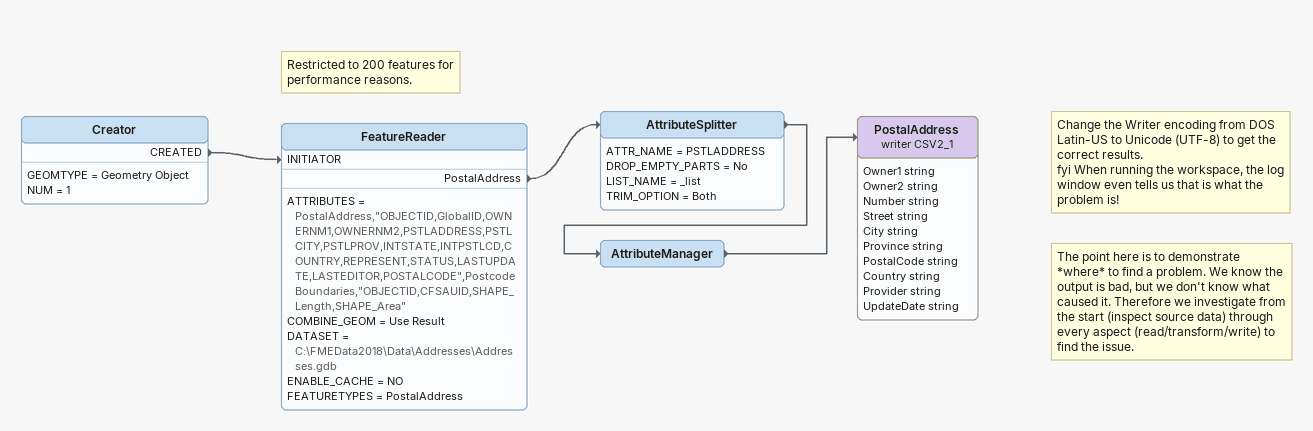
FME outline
Creator
    GEOMTYPE = Geometry Object
    NUM = 1
    CREATED -> FeatureReader [INITIATOR]
Note: Restricted to 200 features for performance reasons.
FeatureReader
    ATTRIBUTES = PostalAddress,"OBJECTID,GlobalID,OWNERNM1,OWNERNM2,PSTLADDRESS,PSTLCITY,PSTLPROV,INTSTATE,INTPSTLCD,COUNTRY,REPRESENT,STATUS,LASTUPDATE,LASTEDITOR,POSTALCODE",PostcodeBoundaries,"OBJECTID,CFSAUID,SHAPE_Length,SHAPE_Area"
    COMBINE_GEOM = Use Result
    DATASET = C:\FMEData2018\Data\Addresses\Addresses.gdb
    ENABLE_CACHE = NO
    FEATURETYPES = PostalAddress
    PostalAddress -> AttributeSplitter
AttributeSplitter
    ATTR_NAME = PSTLADDRESS
    DROP_EMPTY_PARTS = No
    LIST_NAME = _list
    TRIM_OPTION = Both
    -> AttributeManager
AttributeManager
    -> PostalAddress (writer CSV2_1)
Note: Change the Writer encoding from DOS Latin-US to Unicode (UTF-8) to get the correct results. / fyi When running the workspace, the log window even tells us that is what the problem is!
Note: The point here is to demonstrate *where* to find a problem. We know the output is bad, but we don't know what caused it. Therefore we investigate from the start (inspect source data) through every aspect (read/transform/write) to find the issue.
PostalAddress (writer CSV2_1)
    attributes: Owner1 string, Owner2 string, Number string, Street string, City string, Province string, PostalCode string, Country string, Provider string, UpdateDate string
